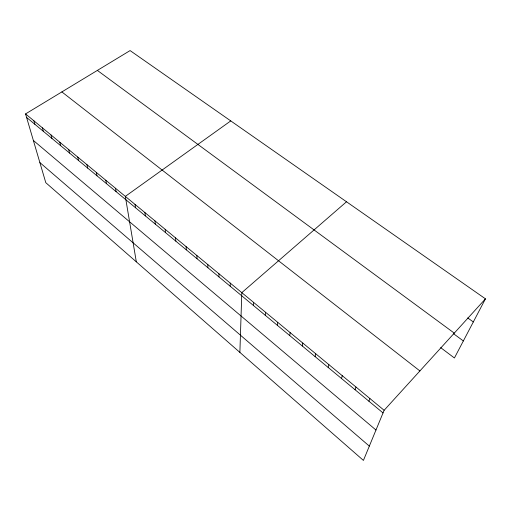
<?xml version="1.0" encoding="UTF-8"?>
<svg xmlns="http://www.w3.org/2000/svg" width="511" height="511" viewBox="0 0 511 511"><rect width="100%" height="100%" fill="white"/><g stroke="black" fill="none" stroke-linecap="round" stroke-linejoin="round"><path stroke-width="0.77" d="M230.231 286.256L230.257 283.113M239.883 352.392L241.799 292.65L346.509 201.768M253.379 305.444L253.552 302.365M265.273 315.306L265.528 312.259M277.39 325.347L277.722 322.339M289.731 335.58L290.146 332.61M302.301 346.004L302.806 343.073M315.115 356.627L315.709 353.74M328.177 367.454L328.86 364.611M341.495 378.491L342.274 375.694M355.068 389.746L355.95 386.999M368.916 401.224L369.9 398.529M485.45 298.839L384.131 410.288L363.423 460.417L45.792 182.683L25.55 113.915L130.094 50.583L485.45 298.839L454.413 357.981L440.674 347.64M230.755 120.903L125.323 196.384L136.322 261.843M467.737 317.931L473.32 321.949M97.365 70.409L454.273 333.134M453.41 333.626L463.349 340.952M61.869 91.916L419.901 370.941M25.55 113.915L384.131 410.288M26.585 117.428L383.039 412.933M33.362 140.448L375.975 430.032M39.877 162.587L369.332 446.116M33.911 120.826L34.908 124.326M42.4 127.846L43.365 131.34M51.03 134.974L51.95 138.455M59.793 142.218L60.675 145.692M68.698 149.582L69.541 153.044M77.749 157.062L78.553 160.511M86.953 164.67L87.713 168.106M96.304 172.399L97.02 175.822M105.815 180.262L106.48 183.666M115.486 188.252L116.106 191.644M135.032 204.406L135.549 207.76M144.9 212.563L145.367 215.898M154.942 220.861L155.35 224.176M165.149 229.298L165.5 232.594M175.535 237.877L175.829 241.154M186.1 246.615L186.33 249.86M196.85 255.5L197.022 258.719M207.785 264.538L207.894 267.738M218.925 273.743L218.964 276.911"/></g></svg>
